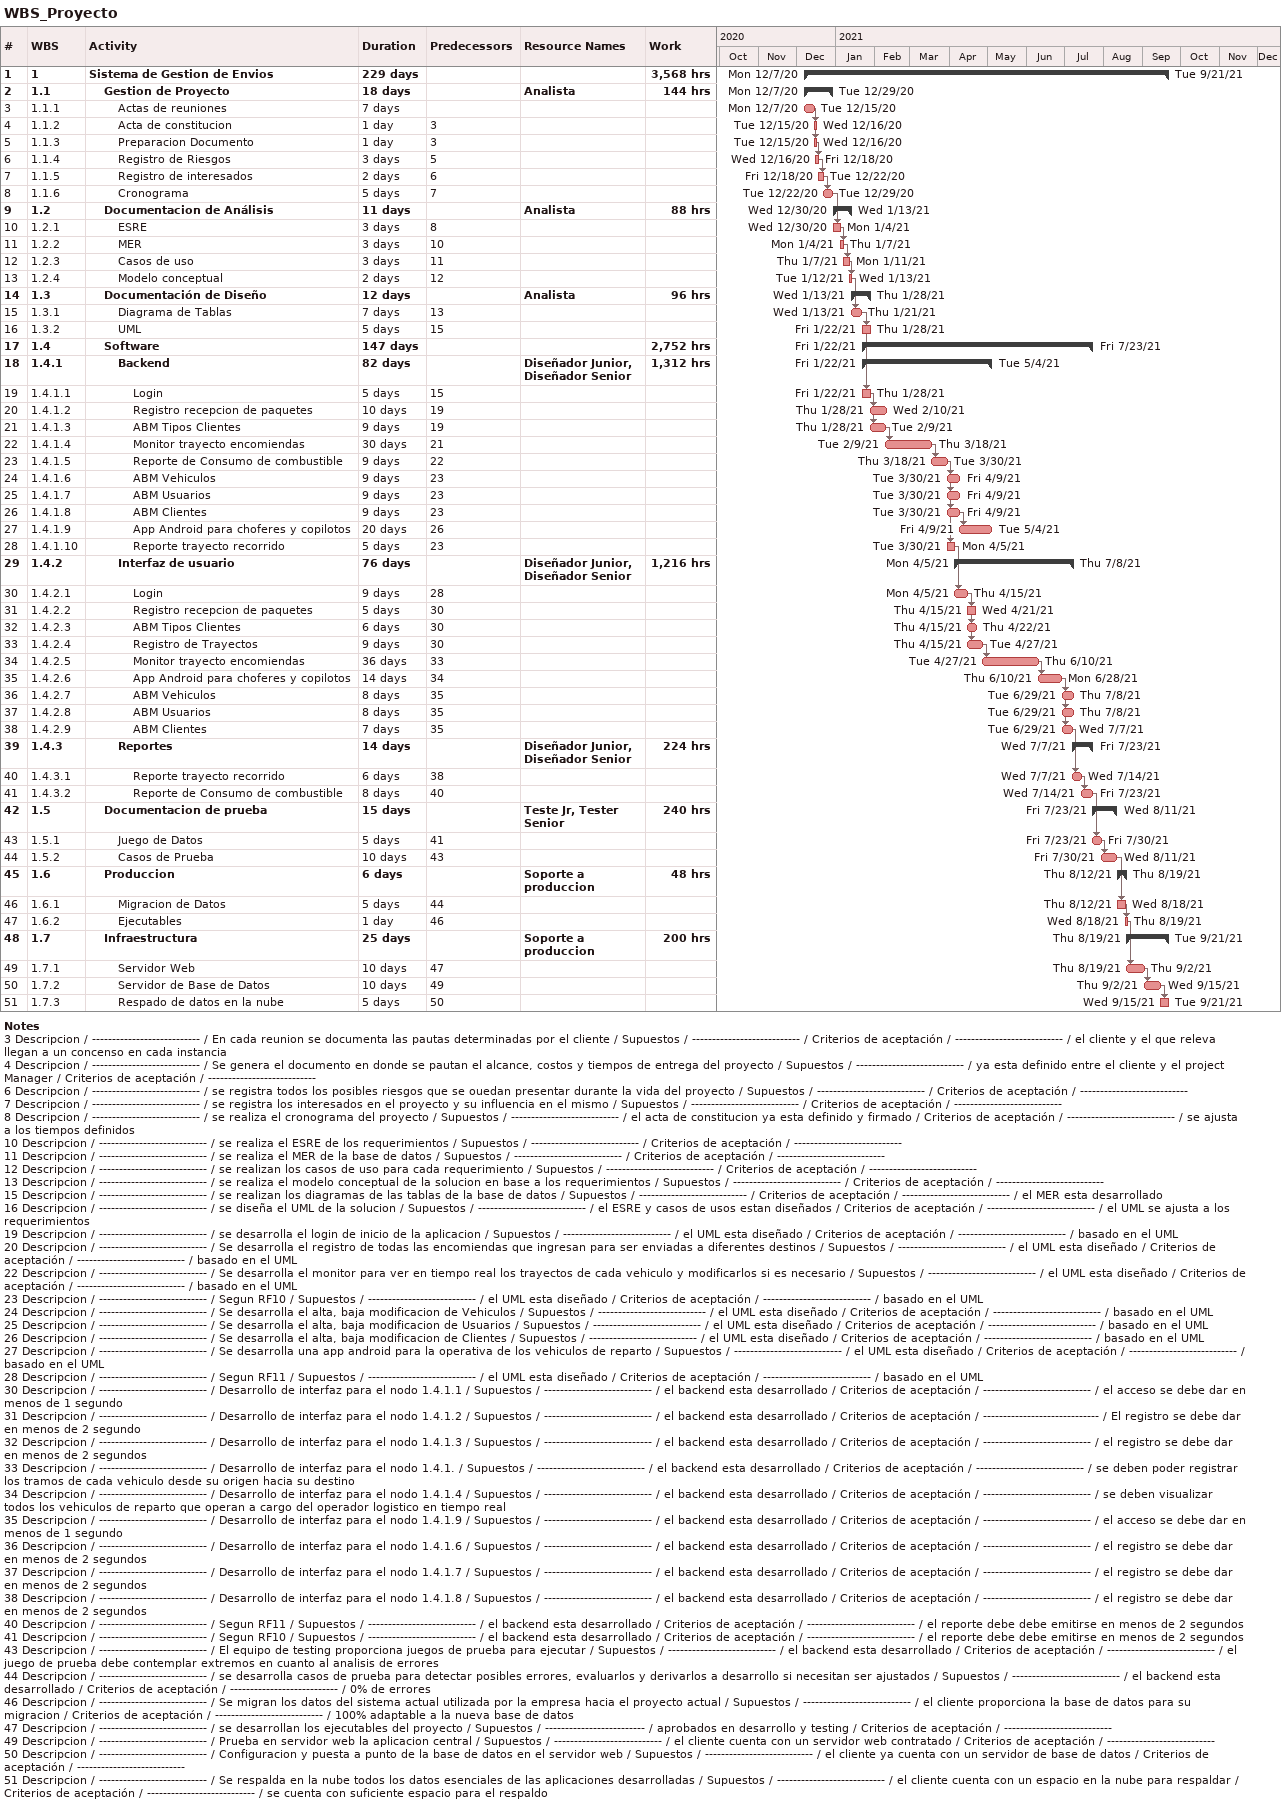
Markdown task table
WBS_Proyecto

| ID | WBS | Task | Duration | Start | Finish | Predecessors | Resources | Work (h) |
|---|---|---|---|---|---|---|---|---|
| 1 | 1 | **Sistema de Gestion de Envios** | 229d | 2020-12-07 | 2021-09-21 |  |  | 3568 |
| 2 | 1.1 | **Gestion de Proyecto** | 18d | 2020-12-07 | 2020-12-29 |  | Analista | 144 |
| 3 | 1.1.1 | Actas de reuniones | 7d | 2020-12-07 | 2020-12-15 |  |  |  |
| 4 | 1.1.2 | Acta de constitucion | 1d | 2020-12-15 | 2020-12-16 | 3 |  |  |
| 5 | 1.1.3 | Preparacion Documento | 1d | 2020-12-15 | 2020-12-16 | 3 |  |  |
| 6 | 1.1.4 | Registro de Riesgos | 3d | 2020-12-16 | 2020-12-18 | 5 |  |  |
| 7 | 1.1.5 | Registro de interesados | 2d | 2020-12-18 | 2020-12-22 | 6 |  |  |
| 8 | 1.1.6 | Cronograma | 5d | 2020-12-22 | 2020-12-29 | 7 |  |  |
| 9 | 1.2 | **Documentacion de Análisis** | 11d | 2020-12-30 | 2021-01-13 |  | Analista | 88 |
| 10 | 1.2.1 | ESRE | 3d | 2020-12-30 | 2021-01-04 | 8 |  |  |
| 11 | 1.2.2 | MER | 3d | 2021-01-04 | 2021-01-07 | 10 |  |  |
| 12 | 1.2.3 | Casos de uso | 3d | 2021-01-07 | 2021-01-11 | 11 |  |  |
| 13 | 1.2.4 | Modelo conceptual | 2d | 2021-01-12 | 2021-01-13 | 12 |  |  |
| 14 | 1.3 | **Documentación de Diseño** | 12d | 2021-01-13 | 2021-01-28 |  | Analista | 96 |
| 15 | 1.3.1 | Diagrama de Tablas | 7d | 2021-01-13 | 2021-01-21 | 13 |  |  |
| 16 | 1.3.2 | UML | 5d | 2021-01-22 | 2021-01-28 | 15 |  |  |
| 17 | 1.4 | **Software** | 147d | 2021-01-22 | 2021-07-23 |  |  | 2752 |
| 18 | 1.4.1 | **Backend** | 82d | 2021-01-22 | 2021-05-04 |  | Diseñador Junior, Diseñador Senior | 1312 |
| 19 | 1.4.1.1 | Login | 5d | 2021-01-22 | 2021-01-28 | 15 |  |  |
| 20 | 1.4.1.2 | Registro recepcion de paquetes | 10d | 2021-01-28 | 2021-02-10 | 19 |  |  |
| 21 | 1.4.1.3 | ABM Tipos Clientes | 9d | 2021-01-28 | 2021-02-09 | 19 |  |  |
| 22 | 1.4.1.4 | Monitor trayecto encomiendas | 30d | 2021-02-09 | 2021-03-18 | 21 |  |  |
| 23 | 1.4.1.5 | Reporte de Consumo de combustible | 9d | 2021-03-18 | 2021-03-30 | 22 |  |  |
| 24 | 1.4.1.6 | ABM Vehiculos | 9d | 2021-03-30 | 2021-04-09 | 23 |  |  |
| 25 | 1.4.1.7 | ABM Usuarios | 9d | 2021-03-30 | 2021-04-09 | 23 |  |  |
| 26 | 1.4.1.8 | ABM Clientes | 9d | 2021-03-30 | 2021-04-09 | 23 |  |  |
| 27 | 1.4.1.9 | App Android para choferes y copilotos | 20d | 2021-04-09 | 2021-05-04 | 26 |  |  |
| 28 | 1.4.1.10 | Reporte trayecto recorrido | 5d | 2021-03-30 | 2021-04-05 | 23 |  |  |
| 29 | 1.4.2 | **Interfaz de usuario** | 76d | 2021-04-05 | 2021-07-08 |  | Diseñador Junior, Diseñador Senior | 1216 |
| 30 | 1.4.2.1 | Login | 9d | 2021-04-05 | 2021-04-15 | 28 |  |  |
| 31 | 1.4.2.2 | Registro recepcion de paquetes | 5d | 2021-04-15 | 2021-04-21 | 30 |  |  |
| 32 | 1.4.2.3 | ABM Tipos Clientes | 6d | 2021-04-15 | 2021-04-22 | 30 |  |  |
| 33 | 1.4.2.4 | Registro de Trayectos | 9d | 2021-04-15 | 2021-04-27 | 30 |  |  |
| 34 | 1.4.2.5 | Monitor trayecto encomiendas | 36d | 2021-04-27 | 2021-06-10 | 33 |  |  |
| 35 | 1.4.2.6 | App Android para choferes y copilotos | 14d | 2021-06-10 | 2021-06-28 | 34 |  |  |
| 36 | 1.4.2.7 | ABM Vehiculos | 8d | 2021-06-29 | 2021-07-08 | 35 |  |  |
| 37 | 1.4.2.8 | ABM Usuarios | 8d | 2021-06-29 | 2021-07-08 | 35 |  |  |
| 38 | 1.4.2.9 | ABM Clientes | 7d | 2021-06-29 | 2021-07-07 | 35 |  |  |
| 39 | 1.4.3 | **Reportes** | 14d | 2021-07-07 | 2021-07-23 |  | Diseñador Junior, Diseñador Senior | 224 |
| 40 | 1.4.3.1 | Reporte trayecto recorrido | 6d | 2021-07-07 | 2021-07-14 | 38 |  |  |
| 41 | 1.4.3.2 | Reporte de Consumo de combustible | 8d | 2021-07-14 | 2021-07-23 | 40 |  |  |
| 42 | 1.5 | **Documentacion de prueba** | 15d | 2021-07-23 | 2021-08-11 |  | Teste Jr, Tester Senior | 240 |
| 43 | 1.5.1 | Juego de Datos | 5d | 2021-07-23 | 2021-07-30 | 41 |  |  |
| 44 | 1.5.2 | Casos de Prueba | 10d | 2021-07-30 | 2021-08-11 | 43 |  |  |
| 45 | 1.6 | **Produccion** | 6d | 2021-08-12 | 2021-08-19 |  | Soporte a produccion | 48 |
| 46 | 1.6.1 | Migracion de Datos | 5d | 2021-08-12 | 2021-08-18 | 44 |  |  |
| 47 | 1.6.2 | Ejecutables | 1d | 2021-08-18 | 2021-08-19 | 46 |  |  |
| 48 | 1.7 | **Infraestructura** | 25d | 2021-08-19 | 2021-09-21 |  | Soporte a produccion | 200 |
| 49 | 1.7.1 | Servidor Web | 10d | 2021-08-19 | 2021-09-02 | 47 |  |  |
| 50 | 1.7.2 | Servidor de Base de Datos | 10d | 2021-09-02 | 2021-09-15 | 49 |  |  |
| 51 | 1.7.3 | Respado de datos en la nube | 5d | 2021-09-15 | 2021-09-21 | 50 |  |  |

Notes
- 3: Descripcion / --------------------------- / En cada reunion se documenta las pautas determinadas por el cliente / Supuestos / --------------------------- / Criterios de aceptación / --------------------------- / el cliente y el que releva llegan a un concenso en cada instancia
- 4: Descripcion / --------------------------- / Se genera el documento en donde se pautan el alcance, costos y tiempos de entrega del proyecto / Supuestos / --------------------------- / ya esta definido entre el cliente y el project Manager / Criterios de aceptación / ---------------------------
- 6: Descripcion / --------------------------- / se registra todos los posibles riesgos que se ouedan presentar durante la vida del proyecto / Supuestos / --------------------------- / Criterios de aceptación / ---------------------------
- 7: Descripcion / --------------------------- / se registra los interesados en el proyecto y su influencia en el mismo / Supuestos / --------------------------- / Criterios de aceptación / ---------------------------
- 8: Descripcion / --------------------------- / se realiza el cronograma del proyecto / Supuestos / --------------------------- / el acta de constitucion ya esta definido y firmado / Criterios de aceptación / --------------------------- / se ajusta a los tiempos definidos
- 10: Descripcion / --------------------------- / se realiza el ESRE de los requerimientos / Supuestos / --------------------------- / Criterios de aceptación / ---------------------------
- 11: Descripcion / --------------------------- / se realiza el MER de la base de datos / Supuestos / --------------------------- / Criterios de aceptación / ---------------------------
- 12: Descripcion / --------------------------- / se realizan los casos de uso para cada requerimiento / Supuestos / --------------------------- / Criterios de aceptación / ---------------------------
- 13: Descripcion / --------------------------- / se realiza el modelo conceptual de la solucion en base a los requerimientos / Supuestos / --------------------------- / Criterios de aceptación / ---------------------------
- 15: Descripcion / --------------------------- / se realizan los diagramas de las tablas de la base de datos / Supuestos / --------------------------- / Criterios de aceptación / --------------------------- / el MER esta desarrollado
- 16: Descripcion / --------------------------- / se diseña el UML de la solucion / Supuestos / --------------------------- / el ESRE y casos de usos estan diseñados / Criterios de aceptación / --------------------------- / el UML se ajusta a los requerimientos
- 19: Descripcion / --------------------------- / se desarrolla el login de inicio de la aplicacion / Supuestos / --------------------------- / el UML esta diseñado / Criterios de aceptación / --------------------------- / basado en el UML
- 20: Descripcion / --------------------------- / Se desarrolla el registro de todas las encomiendas que ingresan para ser enviadas a diferentes destinos / Supuestos / --------------------------- / el UML esta diseñado / Criterios de aceptación / --------------------------- / basado en el UML
- 22: Descripcion / --------------------------- / Se desarrolla el monitor para ver en tiempo real los trayectos de cada vehiculo y modificarlos si es necesario / Supuestos / --------------------------- / el UML esta diseñado / Criterios de aceptación / --------------------------- / basado en el UML
- 23: Descripcion / --------------------------- / Segun RF10 / Supuestos / --------------------------- / el UML esta diseñado / Criterios de aceptación / --------------------------- / basado en el UML
- 24: Descripcion / --------------------------- / Se desarrolla el alta, baja modificacion de Vehiculos / Supuestos / --------------------------- / el UML esta diseñado / Criterios de aceptación / --------------------------- / basado en el UML
- 25: Descripcion / --------------------------- / Se desarrolla el alta, baja modificacion de Usuarios / Supuestos / --------------------------- / el UML esta diseñado / Criterios de aceptación / --------------------------- / basado en el UML
- 26: Descripcion / --------------------------- / Se desarrolla el alta, baja modificacion de Clientes / Supuestos / --------------------------- / el UML esta diseñado / Criterios de aceptación / --------------------------- / basado en el UML
- 27: Descripcion / --------------------------- / Se desarrolla una app android para la operativa de los vehiculos de reparto / Supuestos / --------------------------- / el UML esta diseñado / Criterios de aceptación / --------------------------- / basado en el UML
- 28: Descripcion / --------------------------- / Segun RF11 / Supuestos / --------------------------- / el UML esta diseñado / Criterios de aceptación / --------------------------- / basado en el UML
- 30: Descripcion / --------------------------- / Desarrollo de interfaz para el nodo 1.4.1.1 / Supuestos / --------------------------- / el backend esta desarrollado / Criterios de aceptación / --------------------------- / el acceso se debe dar en menos de 1 segundo
- 31: Descripcion / --------------------------- / Desarrollo de interfaz para el nodo 1.4.1.2 / Supuestos / --------------------------- / el backend esta desarrollado / Criterios de aceptación / ----------------------------- / El registro se debe dar en menos de 2 segundo
- 32: Descripcion / --------------------------- / Desarrollo de interfaz para el nodo 1.4.1.3 / Supuestos / --------------------------- / el backend esta desarrollado / Criterios de aceptación / --------------------------- / el registro se debe dar en menos de 2 segundos
- 33: Descripcion / --------------------------- / Desarrollo de interfaz para el nodo 1.4.1. / Supuestos / --------------------------- / el backend esta desarrollado / Criterios de aceptación / --------------------------- / se deben poder registrar los tramos de cada vehiculo desde su origen hacia su destino
- 34: Descripcion / --------------------------- / Desarrollo de interfaz para el nodo 1.4.1.4 / Supuestos / --------------------------- / el backend esta desarrollado / Criterios de aceptación / --------------------------- / se deben visualizar todos los vehiculos de reparto que operan a cargo del operador logistico en tiempo real
- 35: Descripcion / --------------------------- / Desarrollo de interfaz para el nodo 1.4.1.9 / Supuestos / --------------------------- / el backend esta desarrollado / Criterios de aceptación / --------------------------- / el acceso se debe dar en menos de 1 segundo
- 36: Descripcion / --------------------------- / Desarrollo de interfaz para el nodo 1.4.1.6 / Supuestos / --------------------------- / el backend esta desarrollado / Criterios de aceptación / --------------------------- / el registro se debe dar en menos de 2 segundos
- 37: Descripcion / --------------------------- / Desarrollo de interfaz para el nodo 1.4.1.7 / Supuestos / --------------------------- / el backend esta desarrollado / Criterios de aceptación / --------------------------- / el registro se debe dar en menos de 2 segundos
- 38: Descripcion / --------------------------- / Desarrollo de interfaz para el nodo 1.4.1.8 / Supuestos / --------------------------- / el backend esta desarrollado / Criterios de aceptación / --------------------------- / el registro se debe dar en menos de 2 segundos
- 40: Descripcion / --------------------------- / Segun RF11 / Supuestos / --------------------------- / el backend esta desarrollado / Criterios de aceptación / --------------------------- / el reporte debe debe emitirse en menos de 2 segundos
- 41: Descripcion / --------------------------- / Segun RF10 / Supuestos / --------------------------- / el backend esta desarrollado / Criterios de aceptación / --------------------------- / el reporte debe debe emitirse en menos de 2 segundos
- 43: Descripcion / --------------------------- / El equipo de testing proporciona juegos de prueba para ejecutar / Supuestos / --------------------------- / el backend esta desarrollado / Criterios de aceptación / --------------------------- / el juego de prueba debe contemplar extremos en cuanto al analisis de errores
- 44: Descripcion / --------------------------- / se desarrolla casos de prueba para detectar posibles errores, evaluarlos y derivarlos a desarrollo si necesitan ser ajustados / Supuestos / --------------------------- / el backend esta desarrollado / Criterios de aceptación / --------------------------- / 0% de errores
- 46: Descripcion / --------------------------- / Se migran los datos del sistema actual utilizada por la empresa hacia el proyecto actual / Supuestos / --------------------------- / el cliente proporciona la base de datos para su migracion / Criterios de aceptación / --------------------------- / 100% adaptable a la nueva base de datos
- 47: Descripcion / --------------------------- / se desarrollan los ejecutables del proyecto / Supuestos / ------------------------- / aprobados en desarrollo y testing / Criterios de aceptación / ---------------------------
- 49: Descripcion / --------------------------- / Prueba en servidor web la aplicacion central / Supuestos / --------------------------- / el cliente cuenta con un servidor web contratado / Criterios de aceptación / ---------------------------
- 50: Descripcion / --------------------------- / Configuracion y puesta a punto de la base de datos en el servidor web / Supuestos / --------------------------- / el cliente ya cuenta con un servidor de base de datos / Criterios de aceptación / ---------------------------
- 51: Descripcion / --------------------------- / Se respalda en la nube todos los datos esenciales de las aplicaciones desarrolladas / Supuestos / --------------------------- / el cliente cuenta con un espacio en la nube para respaldar / Criterios de aceptación / --------------------------- / se cuenta con suficiente espacio para el respaldo
